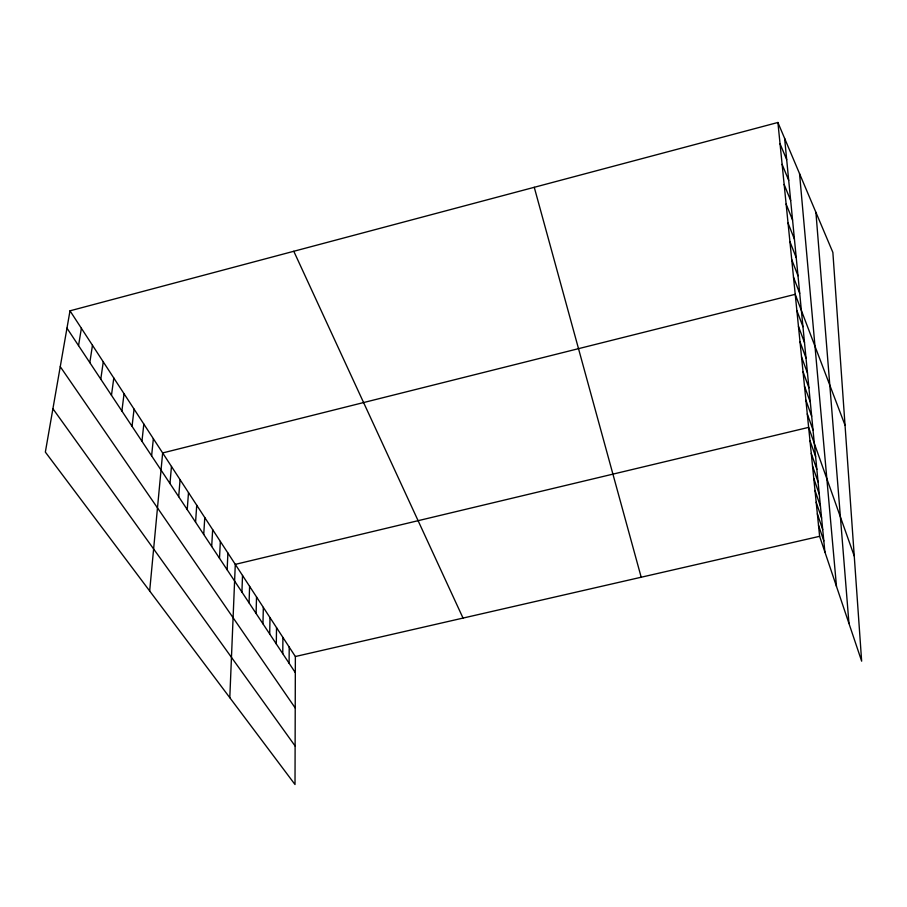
<?xml version="1.0" encoding="UTF-8"?>
<svg xmlns="http://www.w3.org/2000/svg" width="907" height="907" viewBox="0 0 907 907"><rect width="100%" height="100%" fill="white"/><g stroke="black" fill="none" stroke-linecap="round" stroke-linejoin="round"><path stroke-width="1.36" d="M69.998 310.818L295.365 656.521L295.013 784.521L45.35 452.083L69.998 310.818L777.9 122.479L832.864 252.407L861.65 661.158L819.622 536.32L777.9 122.479M289.106 663.255L289.208 647.076M282.757 653.686L282.927 637.451M276.295 643.936L276.533 627.633M269.696 633.982L270.003 617.61M262.962 623.823L263.336 607.395M256.091 613.461L256.534 596.965M249.074 602.883L249.606 586.33M241.92 592.078L242.52 575.457M229.8 697.687L235.287 564.369L808.636 427.378L854.247 556.002M227.135 569.766L227.906 553.043M219.494 558.259L220.356 541.468M211.694 546.49L212.657 529.643M203.724 534.461L204.778 517.568M195.572 522.16L196.728 505.21M187.227 509.575L188.497 492.592M178.702 496.707L180.074 479.667M169.972 483.544L171.457 466.459M149.666 590.99L162.648 452.944L795.224 294.322L845.041 425.236M151.616 455.847L153.351 438.682M141.946 441.278L143.828 424.068M132.048 426.335L134.066 409.091M121.889 411.018L124.055 393.74M111.47 395.305L113.794 378.004M100.779 379.171L103.273 361.859M89.816 362.619L92.469 345.284M78.546 345.624L81.381 328.277M295.365 656.521L819.622 536.32M52.912 408.728L295.115 745.985M60.259 366.666L295.217 707.982M66.971 328.164L295.319 672.631M293.789 251.273L463.035 618.075M780.043 143.725L786.686 159.655M782.129 164.382L788.705 180.368M784.147 184.472L790.666 200.504M786.12 204.018L792.571 220.095M788.036 223.043L794.43 239.153M789.906 241.568L796.233 257.701M791.72 259.606L797.99 275.762M793.5 277.191L799.702 293.346M796.856 310.545L802.956 326.713M798.455 326.373L804.498 342.54M800.019 341.826L806.006 357.982M801.539 356.927L807.468 373.06M803.024 371.666L808.908 387.788M804.475 386.076L810.302 402.175M805.892 400.157L811.674 416.234M807.287 413.921L813.012 429.963M809.962 440.541L815.597 456.527M811.266 453.421L816.844 469.373M812.536 466.028L818.069 481.946M813.783 478.363L819.27 494.247M814.996 490.438L820.438 506.276M816.187 502.263L821.595 518.067M817.354 513.85L822.717 529.609M818.499 525.198L823.817 540.912M534.257 187.296L641.192 577.226M784.612 138.34L824.894 551.978M799.543 173.634L836.481 586.398M815.915 212.34L848.963 623.483"/></g></svg>
